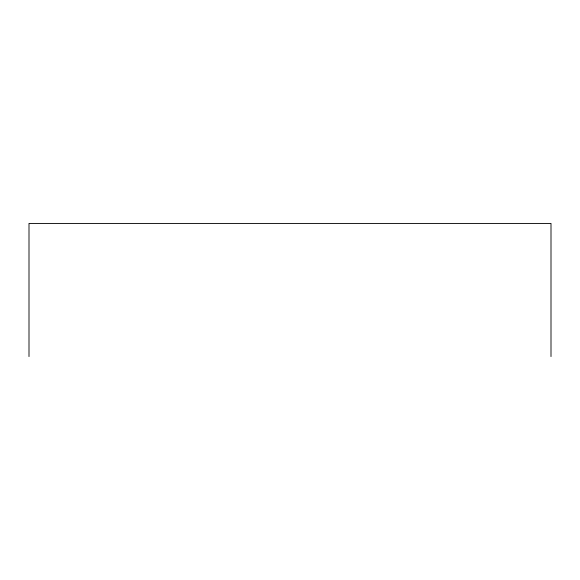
<?xml version="1.0" encoding="UTF-8"?>
<svg xmlns="http://www.w3.org/2000/svg" width="580" height="580" viewBox="0 0 580 580"><rect width="100%" height="100%" fill="white"/><g stroke="black" fill="none" stroke-linecap="round" stroke-linejoin="round"><path stroke-width="0.87" d="M551 356.57L551 223.43L29 223.43L29 356.57"/></g></svg>
